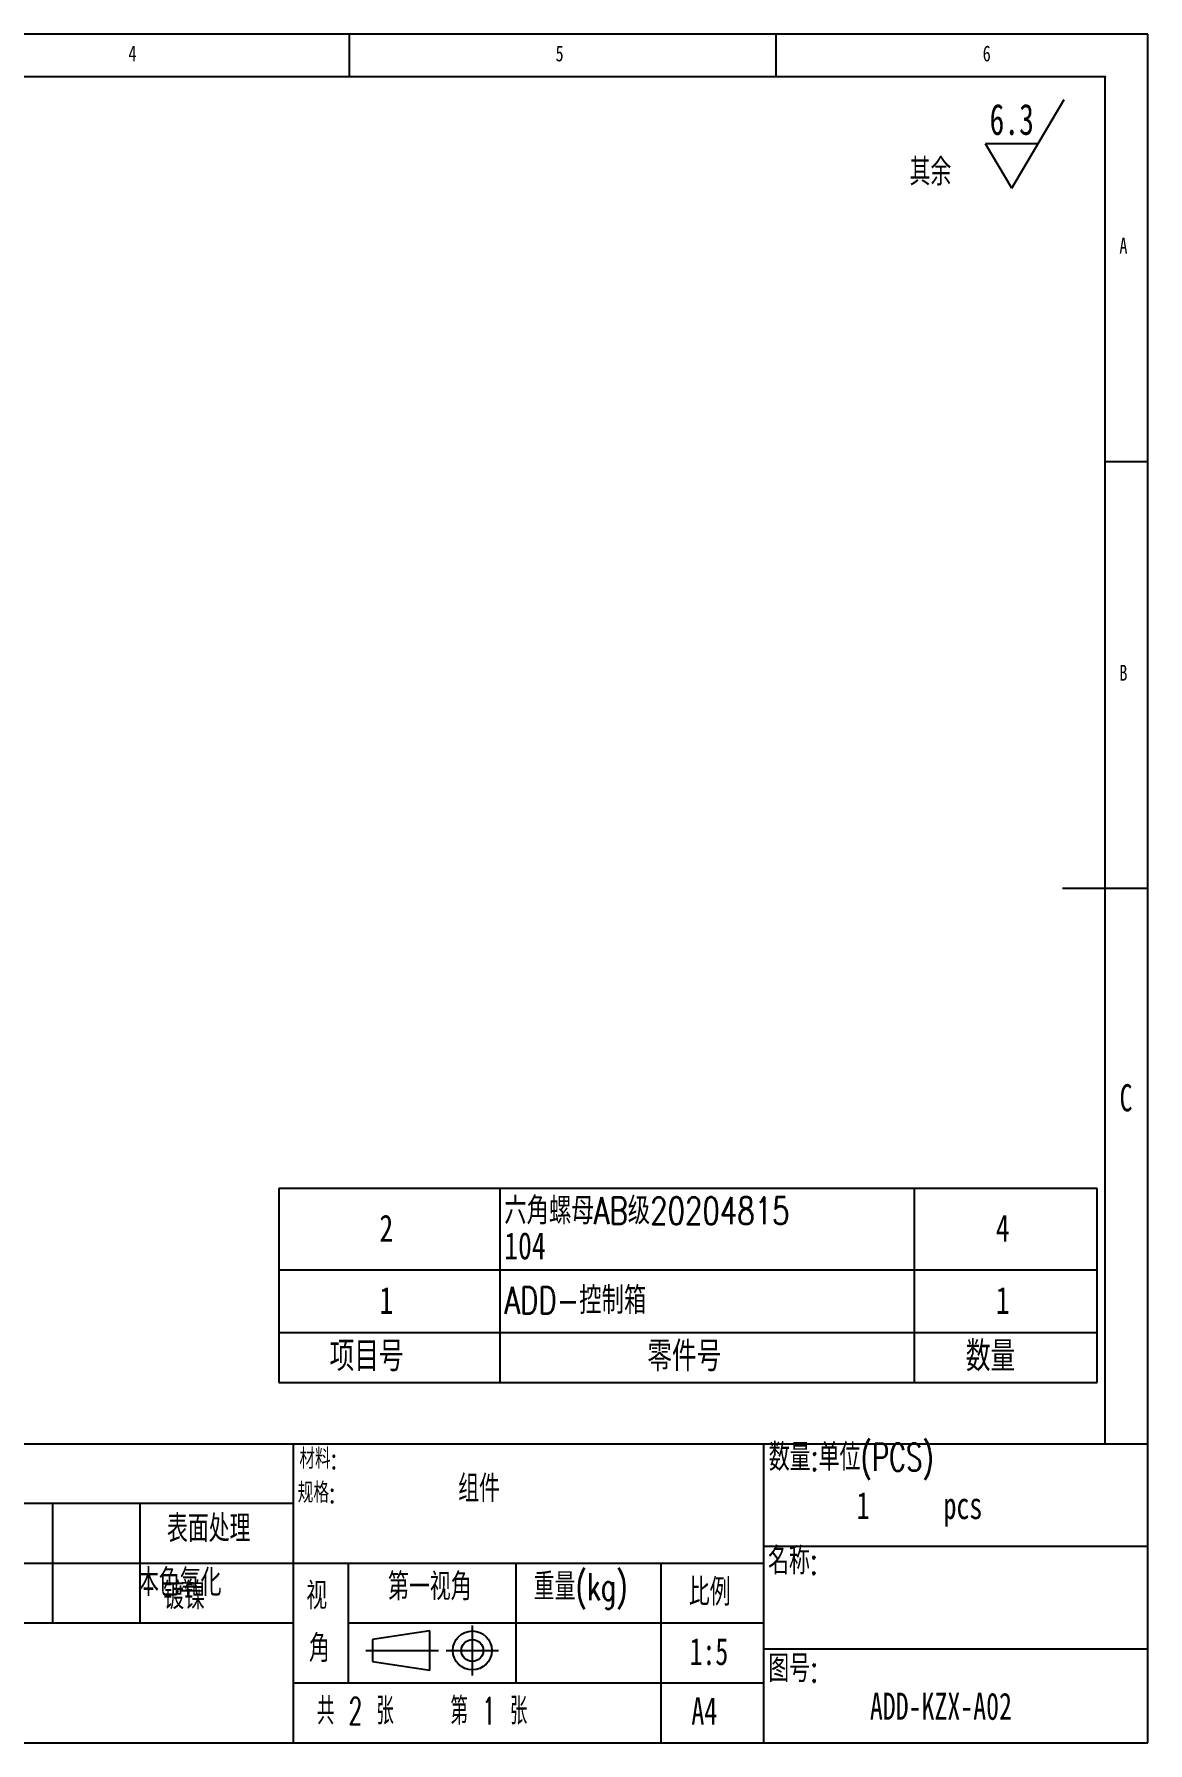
# Model space of a CAD drawing. Extents: x 5 to 292, y 5 to 205.
# Drawn here: x 161.6 to 292, y 5 to 205 of the extents above; entities that cross this region are included whole.
import ezdxf

# ---------------------------------------------------------------- set-up
doc = ezdxf.new("R2010")
doc.units = 0
doc.header["$PDSIZE"] = -1
doc.linetypes.add('SLD-中心线', pattern=[34.29, 30.48, -1.27, 1.27, -1.27])
doc.linetypes.add('SLD-实线', pattern=[0])
doc.layers.get('0').update_dxf_attribs({"linetype": 'CONTINUOUS'})
doc.layers.add('FORMAT', color=8, linetype='SLD-实线')
doc.layers.add('尺寸线', color=3, linetype='SLD-实线')
doc.styles.add('SLDTEXTSTYLE0', font='TXT', dxfattribs={"width": 0.7, "bigfont": 'bigfont'})
doc.styles.add('SLDTEXTSTYLE1', font='TXT', dxfattribs={"width": 0.7})
doc.styles.add('SLDTEXTSTYLE2', font='TXT', dxfattribs={"width": 0.75, "bigfont": 'bigfont'})
doc.styles.add('SLDTEXTSTYLE3', font='TXT', dxfattribs={"width": 0.75})
doc.styles.add('SLDTEXTSTYLE4', font='TXT', dxfattribs={"width": 0.585714, "bigfont": 'bigfont'})

# ---------------------------------------------------------------- blocks, each defined once
blk = doc.blocks.new('工程图7')
at = {"color": 179, "linetype": 'SLD-实线'}
blk.add_line((0, 28), (0, 0), dxfattribs=at)
blk = doc.blocks.new('块1')
at = {"color": 179, "linetype": 'SLD-实线'}
blk.add_line((0, 0), (90, 0), dxfattribs=at)
blk = doc.blocks.new('工程图55')
at = {"color": 179, "linetype": 'SLD-实线'}
for p, q in [((292, 205), (5, 205)), ((198.5, 205), (198.5, 200)), ((248.5, 200), (248.5, 205)), ((292, 5), (292, 205)), ((287, 200), (10, 200)), ((287, 40), (287, 200)), ((287, 155), (292, 155)), ((292, 105), (282, 105)), ((5, 5), (292, 5))]:
    blk.add_line(p, q, dxfattribs=at)
blk = doc.blocks.new('块8')
at = {"color": 179, "linetype": 'SLD-实线'}
for p, q in [((7.49, 5.22), (0.81, 4.21)), ((0.81, 4.21), (0.81, 1.62)), ((7.49, 0.61), (7.49, 5.22)), ((0.81, 1.62), (7.49, 0.61))]:
    blk.add_line(p, q, dxfattribs=at)
at = {"color": 179, "linetype": 'SLD-中心线'}
for p, q in [((12.44, 5.86), (12.44, 0)), ((0, 2.91), (8.52, 2.91)), ((9.42, 2.93), (15.53, 2.93))]:
    blk.add_line(p, q, dxfattribs=at)
at = {"layer": 'FORMAT'}
for radius in [2.28, 1.28]:
    blk.add_circle((12.48, 2.93), radius, dxfattribs=at)
blk = doc.blocks.new('SW_NOTE_0')
at = {"layer": 'FORMAT', "color": 0}
for p, q in [((11.96, 0.59), (18.09, 10.99)), ((11.96, 0.59), (8.89, 5.79)), ((15.02, 5.79), (8.89, 5.79))]:
    blk.add_line(p, q, dxfattribs=at)
at = {"layer": 'FORMAT', "color": 0, "attachment_point": 1}
for s, insert, char_height, style in [('6.3', (9.36, 10.48), 3.638, 'SLDTEXTSTYLE1'), ('\\M+191B4\\M+1975D', (0, 4.09), 3.175, 'SLDTEXTSTYLE0')]:
    blk.add_mtext(s, dxfattribs=dict(at, insert=insert, char_height=char_height, style=style))
blk = doc.blocks.new('SW_TABLEANNOTATION_0')
at = {"layer": '尺寸线', "color": 0}
for p, q in [((0, 0), (0, -22.73)), ((95.8, 0), (0, 0)), ((25.88, 0), (25.88, -16.87)), ((74.38, 0), (74.38, -16.87)), ((95.8, -22.73), (95.8, 0)), ((0, -9.54), (95.8, -9.54)), ((0, -16.87), (95.8, -16.87)), ((25.88, -16.87), (25.88, -22.73)), ((74.38, -16.87), (74.38, -22.73)), ((0, -22.73), (95.8, -22.73))]:
    blk.add_line(p, q, dxfattribs=at)
at = {"layer": '尺寸线', "color": 0, "attachment_point": 1}
for s, insert, char_height, style in [('\\M+1985A\\M+18A70\\M+19786\\M+195EAAB级20204815', (26.38, -1.03), 3.175, 'SLDTEXTSTYLE2'), ('2', (11.77, -3.08), 3.17, 'SLDTEXTSTYLE3'), ('4', (83.92, -3.08), 3.17, 'SLDTEXTSTYLE3'), ('104', (26.38, -5.13), 3.175, 'SLDTEXTSTYLE3'), ('1', (11.77, -11.52), 3.17, 'SLDTEXTSTYLE3'), ('ADD-\\M+18D54\\M+190A7\\M+194A0', (26.38, -11.52), 3.175, 'SLDTEXTSTYLE2'), ('1', (83.92, -11.52), 3.17, 'SLDTEXTSTYLE3'), ('项\\M+196DA\\M+18D86', (5.94, -17.9), 3.5, 'SLDTEXTSTYLE2'), ('\\M+197EB\\M+18C8F\\M+18D86', (43.13, -17.9), 3.5, 'SLDTEXTSTYLE2'), ('\\M+19094\\M+197CA', (80.42, -17.9), 3.5, 'SLDTEXTSTYLE2')]:
    blk.add_mtext(s, dxfattribs=dict(at, insert=insert, char_height=char_height, style=style))

msp = doc.modelspace()

# ---------------------------------------------------------------- linework, layer by layer
at = {"color": 7, "linetype": 'SLD-实线'}
for p, q in [((103.06, 40), (292, 40)), ((192, 5), (192, 40)), ((247, 40), (247, 5)), ((192, 33), (103.06, 33)), ((174, 33), (174, 19)), ((192, 26), (103.06, 26)), ((247, 26), (192, 26)), ((198.39, 26), (198.39, 12)), ((218, 26), (218, 12)), ((235, 26), (235, 5)), ((192, 19), (103.06, 19)), ((247, 19), (198.39, 19)), ((247, 12), (192, 12))]:
    msp.add_line(p, q, dxfattribs=at)
at = {"layer": '尺寸线'}
for p in [(287, 200), (287, 40)]:
    msp.add_point(p, dxfattribs=at)

# ---------------------------------------------------------------- block references
at = {"color": 7, "linetype": 'CONTINUOUS'}
for name, p in [('工程图55', (0, 0)), ('块8', (200.45, 12.88))]:
    msp.add_blockref(name, p, dxfattribs=at)
at = {"color": 7, "linetype": 'CONTINUOUS', "xscale": 0.5, "yscale": 0.5, "zscale": 0.5}
for name, p in [('工程图7', (163.79, 19)), ('块1', (247, 28)), ('块1', (247, 16))]:
    msp.add_blockref(name, p, dxfattribs=at)
at = {"layer": 'FORMAT'}
msp.add_blockref('SW_NOTE_0', (264.11, 186.37), dxfattribs=at)
at = {"layer": '尺寸线'}
msp.add_blockref('SW_TABLEANNOTATION_0', (190.28, 69.9), dxfattribs=at)

# ---------------------------------------------------------------- texts
at = {"color": 7, "linetype": 'CONTINUOUS'}
for s, insert, char_height, attachment_point, style in [('4', (172.67, 203.67), 1.85, 1, 'SLDTEXTSTYLE3'), ('5', (222.67, 203.67), 1.85, 1, 'SLDTEXTSTYLE3'), ('6', (272.67, 203.67), 1.85, 1, 'SLDTEXTSTYLE3'), ('A', (288.67, 181.17), 1.85, 1, 'SLDTEXTSTYLE3'), ('B', (288.67, 131.17), 1.85, 1, 'SLDTEXTSTYLE3'), ('C', (288.69, 82.09), 3.17, 1, 'SLDTEXTSTYLE1'), ('\\M+19094\\M+197CA:单\\M+188CA(PCS)', (247.63, 40.02), 3.175, 1, 'SLDTEXTSTYLE0'), ('\\M+18DDE\\M+197BF:', (192.68, 39.45), 2.3813, 1, 'SLDTEXTSTYLE0'), ('\\M+1955C\\M+196CA处\\M+1979D', (182.07, 31.68), 3.175, 2, 'SLDTEXTSTYLE0'), ('\\M+196BC\\M+18FCC:', (247.54, 27.89), 3.175, 1, 'SLDTEXTSTYLE0'), ('视', (194.71, 23.81), 3.17, 2, 'SLDTEXTSTYLE0'), ('\\M+191E6\\M+188EA视\\M+18A70', (207.95, 24.87), 3.175, 2, 'SLDTEXTSTYLE0'), ('\\M+18F64\\M+197CA(kg)', (225.6, 24.87), 3.175, 2, 'SLDTEXTSTYLE0'), ('\\M+194E4\\M+197E1', (240.72, 24.24), 3.175, 2, 'SLDTEXTSTYLE0'), ('\\M+18A70', (195.02, 17.65), 3.175, 2, 'SLDTEXTSTYLE0'), ('1:5', (240.62, 17.28), 3.175, 2, 'SLDTEXTSTYLE1'), ('图\\M+18D86:', (247.57, 15.29), 3.175, 1, 'SLDTEXTSTYLE0'), ('\\M+18BA4 2 张    \\M+191E6 1 张', (194.74, 10.32), 3.175, 1, 'SLDTEXTSTYLE4'), ('A4', (238.57, 10.32), 3.175, 1, 'SLDTEXTSTYLE1'), ('ADD-KZX-A02', (267.78, 10.87), 3.175, 2, 'SLDTEXTSTYLE1')]:
    msp.add_mtext(s, dxfattribs=dict(at, insert=insert, char_height=char_height, attachment_point=attachment_point, style=style))
at = {"layer": 'FORMAT', "attachment_point": 1}
for s, insert, char_height, style in [('组\\M+18C8F', (211.27, 36.35), 3.175, 'SLDTEXTSTYLE0'), ('规\\M+18A69:', (192.49, 35.47), 2.381, 'SLDTEXTSTYLE0'), ('1', (257.91, 34.37), 3.17, 'SLDTEXTSTYLE1'), ('pcs', (268.09, 34.37), 3.175, 'SLDTEXTSTYLE1'), ('\\M+1967B\\M+19046氧\\M+189BB', (173.79, 25.36), 3.175, 'SLDTEXTSTYLE0'), ('镀镍', (176.75, 23.81), 3.175, 'SLDTEXTSTYLE0')]:
    msp.add_mtext(s, dxfattribs=dict(at, insert=insert, char_height=char_height, style=style))

doc.saveas('drawing.dxf')
